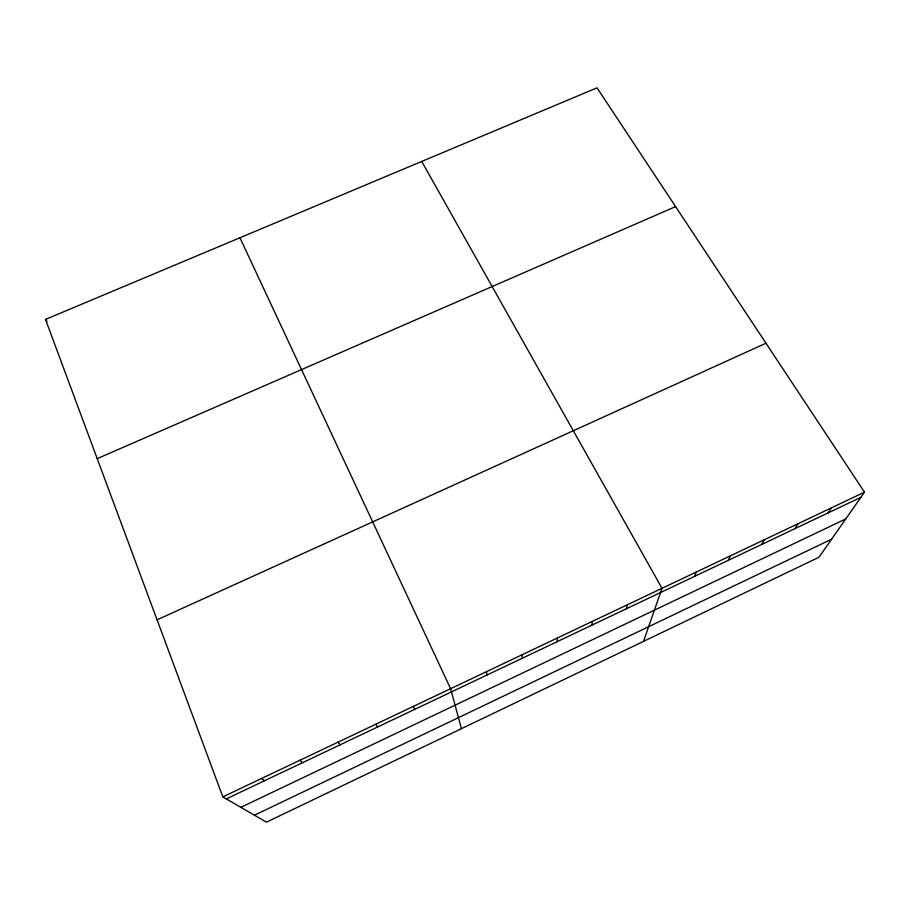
<?xml version="1.0" encoding="UTF-8"?>
<svg xmlns="http://www.w3.org/2000/svg" width="910" height="910" viewBox="0 0 910 910"><rect width="100%" height="100%" fill="white"/><g stroke="black" fill="none" stroke-linecap="round" stroke-linejoin="round"><path stroke-width="1.36" d="M557.136 641.687L557.466 637.967M591.853 625.181L592.569 621.303M626.319 608.801L627.411 604.752M643.518 641.368L662.014 588.315L421.717 161.434M694.523 576.394L696.366 572.003M728.273 560.355L730.468 555.817M761.772 544.43L764.332 539.732M795.044 528.619L797.956 523.762M828.077 512.922L831.353 507.905M864.5 492.162L818.977 557.25L266.448 822.162L222.836 796.864L45.5 319.41L597.017 87.838L864.5 492.162L222.836 796.864M240.866 807.329L845.788 518.916M254.447 815.201L831.592 539.209M226.328 798.889L860.894 497.326M157.077 619.824L765.97 343.229M97.211 458.64L675.595 206.615M261.534 778.494L264.571 780.723M299.925 760.26L302.518 762.682M338.031 742.173L340.181 744.789M45.5 319.41L47.036 321.503M375.841 724.212L377.559 727.022M239.944 237.76L450.609 688.711L461.415 728.683M413.367 706.387L414.653 709.39M486.486 671.671L486.952 675.038M522.112 654.756L522.169 658.305"/></g></svg>
